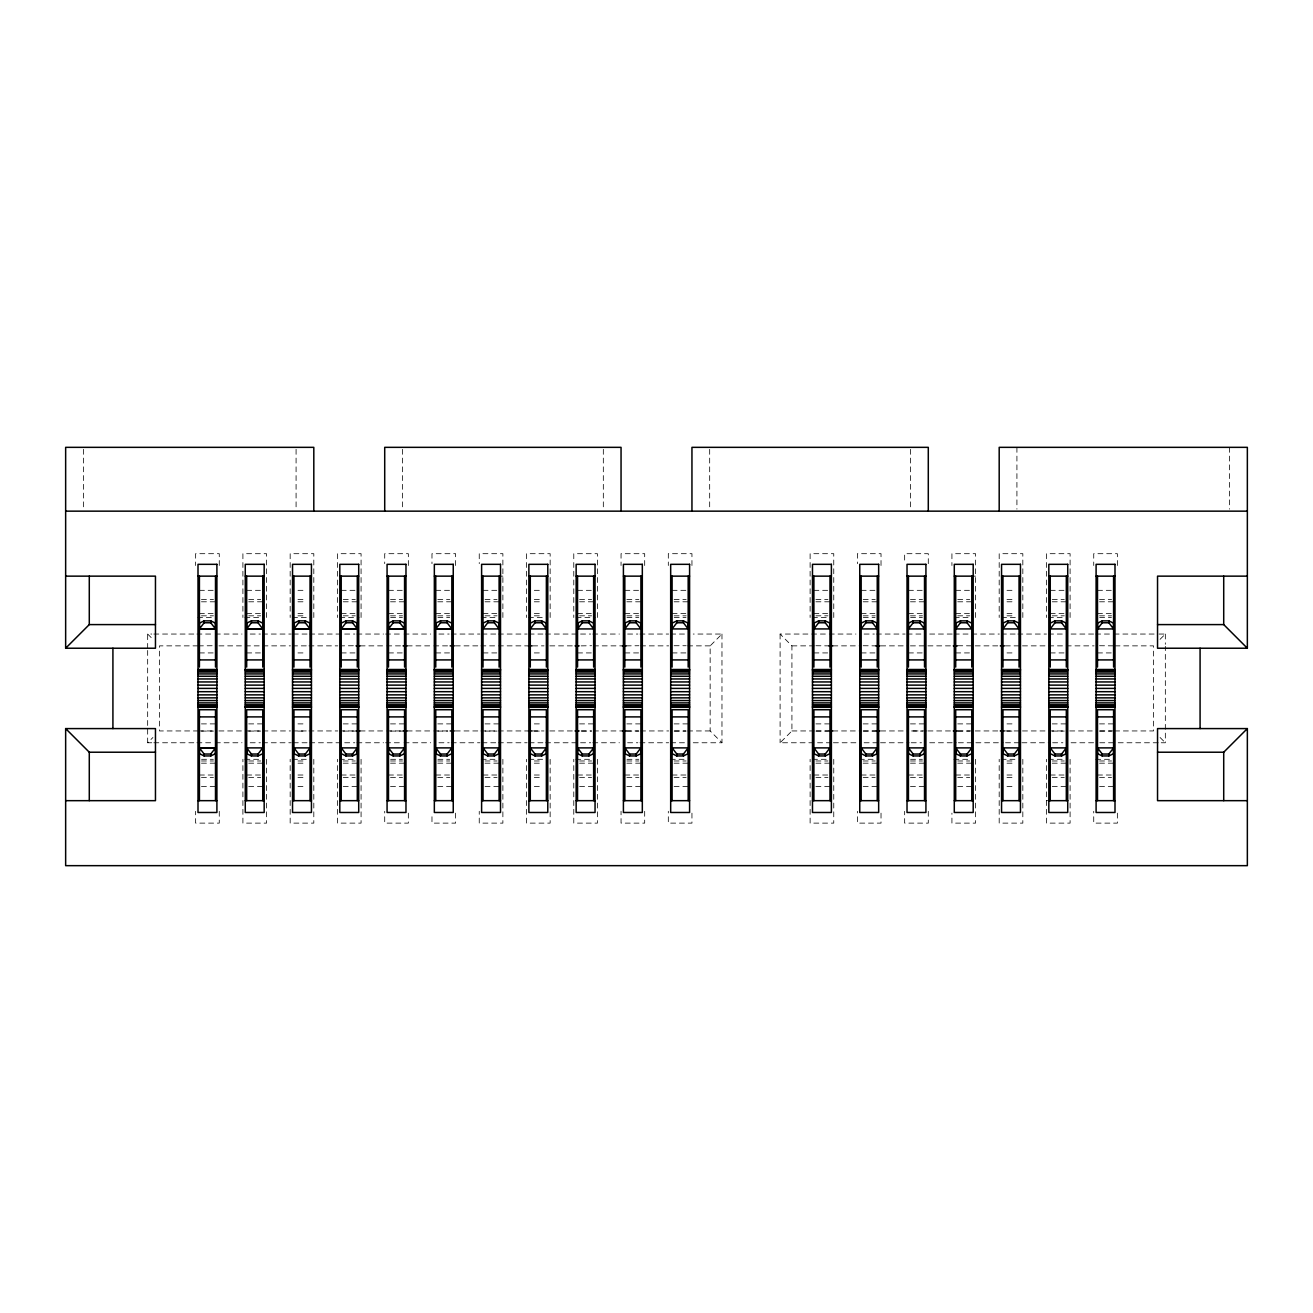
<?xml version="1.0" encoding="UTF-8"?>
<svg xmlns="http://www.w3.org/2000/svg" width="1313" height="1313" viewBox="0 0 1313 1313"><rect width="100%" height="100%" fill="white"/><g stroke="black" fill="none" stroke-linecap="round" stroke-linejoin="round"><path stroke-width="0.75" stroke-dasharray="5 3.75" d="M151.766 742.764L147.663 742.764L152.915 737.512M693.248 742.764L721.969 742.764L710.152 730.947L710.152 645.865L721.969 634.048L693.248 634.048M831.326 742.764L780.103 742.764L791.92 730.947L791.92 645.865L780.103 634.048L827.239 634.048M1160.085 639.3L1165.337 634.048L1157.147 634.048M500.516 576.144L502.879 576.144M973.196 576.144L975.559 576.144M199.412 590.325L213.477 590.325M246.68 590.325L260.745 590.325M297.969 590.325L306.011 590.325M341.216 590.325L355.281 590.325M388.484 590.325L402.549 590.325M435.752 590.325L449.817 590.325M483.02 590.325L497.085 590.325M534.309 590.325L542.351 590.325M577.556 590.325L591.621 590.325M624.824 590.325L638.889 590.325M672.092 590.325L686.157 590.325M813.896 590.325L827.961 590.325M861.164 590.325L875.229 590.325M908.432 590.325L922.497 590.325M955.7 590.325L969.765 590.325M1006.989 590.325L1015.031 590.325M1050.236 590.325L1064.301 590.325M1097.504 590.325L1111.569 590.325M201.431 599.45L213.477 599.45M248.699 599.45L260.745 599.45M297.969 599.45L306.011 599.45M343.235 599.45L355.281 599.45M390.503 599.45L402.549 599.45M437.771 599.45L449.817 599.45M485.039 599.45L497.085 599.45M534.309 599.45L542.351 599.45M579.575 599.45L591.621 599.45M626.843 599.45L638.889 599.45M674.111 599.45L686.157 599.45M815.915 599.45L827.961 599.45M863.183 599.45L875.229 599.45M910.451 599.45L922.497 599.45M957.719 599.45L969.765 599.45M1006.989 599.45L1015.031 599.45M1052.255 599.45L1064.301 599.45M1099.523 599.45L1111.569 599.45M201.431 601.797L215.496 601.797M248.699 601.797L262.764 601.797M297.969 601.797L306.011 601.797M343.235 601.797L357.3 601.797M390.503 601.797L404.568 601.797M437.771 601.797L451.836 601.797M485.039 601.797L499.104 601.797M534.309 601.797L542.351 601.797M579.575 601.797L593.64 601.797M626.843 601.797L640.908 601.797M674.111 601.797L688.176 601.797M815.915 601.797L829.98 601.797M863.183 601.797L877.248 601.797M910.451 601.797L924.516 601.797M957.719 601.797L971.784 601.797M1006.989 601.797L1015.031 601.797M1052.255 601.797L1066.32 601.797M1099.523 601.797L1113.588 601.797M199.412 613.631L213.477 613.631M246.68 613.631L260.745 613.631M297.969 613.631L306.011 613.631M341.216 613.631L355.281 613.631M388.484 613.631L402.549 613.631M435.752 613.631L449.817 613.631M483.02 613.631L497.085 613.631M534.309 613.631L542.351 613.631M577.556 613.631L591.621 613.631M624.824 613.631L638.889 613.631M672.092 613.631L686.157 613.631M813.896 613.631L827.961 613.631M861.164 613.631L875.229 613.631M908.432 613.631L922.497 613.631M955.7 613.631L969.765 613.631M1006.989 613.631L1015.031 613.631M1050.236 613.631L1064.301 613.631M1097.504 613.631L1111.569 613.631M201.431 615.83L213.477 615.83M248.699 615.83L260.745 615.83M297.969 615.83L306.011 615.83M343.235 615.83L355.281 615.83M390.503 615.83L402.549 615.83M437.771 615.83L449.817 615.83M485.039 615.83L497.085 615.83M534.309 615.83L542.351 615.83M579.575 615.83L591.621 615.83M626.843 615.83L638.889 615.83M674.111 615.83L686.157 615.83M815.915 615.83L827.961 615.83M863.183 615.83L875.229 615.83M910.451 615.83L922.497 615.83M957.719 615.83L969.765 615.83M1006.989 615.83L1015.031 615.83M1052.255 615.83L1064.301 615.83M1099.523 615.83L1111.569 615.83M197.607 617.504L213.363 617.504M244.874 617.504L260.631 617.504M292.536 617.504L311.838 617.504M339.804 617.504L359.106 617.504M390.618 617.504L402.435 617.504M437.886 617.504L449.703 617.504M481.214 617.504L496.971 617.504M528.483 617.504L544.009 617.504M576.144 617.504L595.446 617.504M626.957 617.504L638.774 617.504M674.226 617.504L686.043 617.504M812.484 617.504L831.786 617.504M863.298 617.504L875.115 617.504M910.565 617.504L922.383 617.504M954.288 617.504L969.65 617.504M1001.556 617.504L1016.689 617.504M1048.43 617.504L1064.187 617.504M1099.638 617.504L1111.455 617.504M147.663 648.409L147.663 634.048L151.766 634.048M153.818 634.048L194.833 634.048M196.884 634.048L213.297 634.048M215.348 634.048L242.002 634.048M250.209 634.048L260.466 634.048M262.518 634.048L291.24 634.048M293.291 634.048L307.652 634.048M309.704 634.048L354.822 634.048M356.873 634.048L383.544 634.048M385.579 634.048L401.991 634.048M404.043 634.048L430.713 634.048M438.919 634.048L449.177 634.048M451.229 634.048L479.934 634.048M481.986 634.048L496.347 634.048M498.398 634.048L527.12 634.048M529.155 634.048L543.516 634.048M545.568 634.048L590.702 634.048M592.754 634.048L619.408 634.048M627.614 634.048L637.872 634.048M639.923 634.048L668.645 634.048M670.697 634.048L685.041 634.048M829.291 634.048L855.928 634.048M864.118 634.048L874.36 634.048M876.411 634.048L905.1 634.048M907.152 634.048L921.496 634.048M929.686 634.048L952.237 634.048M954.288 634.048L999.357 634.048M1001.409 634.048L1015.753 634.048M1017.805 634.048L1046.494 634.048M1048.545 634.048L1062.89 634.048M1071.08 634.048L1093.614 634.048M1095.666 634.048L1112.062 634.048M1114.113 634.048L1155.095 634.048M198 645.865L159.48 645.865L159.48 730.947L198 730.947M198.378 645.865L213.477 645.733M218.926 645.865L243.414 645.865M245.449 645.865L290.518 645.865M292.536 645.865L307.669 645.865M308.916 645.865L337.786 645.865M339.624 645.865L355.281 645.733M360.09 645.865L385.054 645.865M386.711 645.865L403.091 645.865M407.178 645.865L432.322 645.865M433.782 645.865L448.127 645.865M455.266 645.865L479.59 645.865M480.87 645.865L526.858 645.865M532.651 645.865L544.009 645.865M549.802 645.865L572.993 645.865M581.183 645.865L591.621 645.733M593.46 645.865L621.394 645.865M626.219 645.865L638.889 645.733M640.547 645.865L668.662 645.865M674.111 645.733L686.157 645.733M687.635 645.865L710.152 645.865M791.92 645.865L814.388 645.865M815.915 645.733L828.7 645.865M832.787 645.865L861.377 645.865M863.183 645.733L875.689 645.865M880.678 645.865L908.366 645.865M910.418 645.865L926.765 645.865M927.946 645.865L954.288 645.865M957.719 645.733L973.737 645.865M975.214 645.865L1000.309 645.865M1005.331 645.865L1020.726 645.865M1022.482 645.865L1094.074 645.865M1099.523 645.733L1114.704 645.865M1115 645.865L1153.52 645.865L1153.52 730.947L1115 730.947M199.412 652.922L213.477 652.922M246.68 652.922L260.745 652.922M297.969 652.922L306.011 652.922M341.216 652.922L355.281 652.922M388.484 652.922L402.549 652.922M435.752 652.922L449.817 652.922M483.02 652.922L497.085 652.922M534.309 652.922L542.351 652.922M577.556 652.922L591.621 652.922M624.824 652.922L638.889 652.922M672.092 652.922L686.157 652.922M813.896 652.922L827.961 652.922M861.164 652.922L875.229 652.922M908.432 652.922L922.497 652.922M955.7 652.922L969.765 652.922M1006.989 652.922L1015.031 652.922M1050.236 652.922L1064.301 652.922M1097.504 652.922L1111.569 652.922M201.431 723.89L215.496 723.89M248.699 723.89L262.764 723.89M297.969 723.89L306.011 723.89M343.235 723.89L357.3 723.89M390.503 723.89L404.568 723.89M437.771 723.89L451.836 723.89M485.039 723.89L499.104 723.89M534.309 723.89L542.351 723.89M579.575 723.89L593.64 723.89M626.843 723.89L640.908 723.89M674.111 723.89L688.176 723.89M815.915 723.89L829.98 723.89M863.183 723.89L877.248 723.89M910.451 723.89L924.516 723.89M957.719 723.89L971.784 723.89M1006.989 723.89L1015.031 723.89M1052.255 723.89L1066.32 723.89M1099.523 723.89L1113.588 723.89M198.378 730.947L213.133 730.947M218.926 730.947L243.414 730.947M245.449 730.947L290.518 730.947M292.536 730.947L307.669 730.947M308.916 730.947L337.786 730.947M339.624 730.947L354.937 730.947M360.09 730.947L385.054 730.947M386.711 730.947L403.091 730.947M407.178 730.947L432.322 730.947M433.782 730.947L448.127 730.947M455.266 730.947L479.59 730.947M480.87 730.947L526.858 730.947M532.651 730.947L544.009 730.947M549.802 730.947L572.993 730.947M581.183 730.947L591.424 730.947M593.46 730.947L621.394 730.947M626.219 730.947L638.545 730.947M640.547 730.947L668.662 730.947M674.455 730.947L685.813 730.947M687.635 730.947L710.152 730.947M791.92 730.947L814.388 730.947M816.259 730.947L828.7 730.947M832.787 730.947L861.377 730.947M863.429 730.947L875.689 730.947M880.678 730.947L908.366 730.947M926.765 730.947L910.418 730.947L922.497 731.078M927.946 730.947L952.27 730.947M958.063 730.947L973.737 730.947M975.214 730.947L1000.309 730.947M1005.331 730.947L1020.726 730.947M1022.482 730.947L1067.715 730.947M1069.75 730.947L1094.074 730.947M1099.867 730.947L1114.704 730.947M201.431 731.078L213.477 731.078M248.699 731.078L260.745 731.078M297.969 731.078L306.011 731.078M343.235 731.078L355.281 731.078M390.503 731.078L402.549 731.078M437.771 731.078L447.815 731.078M485.039 731.078L497.085 731.078M534.309 731.078L542.351 731.078M581.577 731.078L591.621 731.078M626.843 731.078L638.889 731.078M674.111 731.078L686.157 731.078M815.915 731.078L827.961 731.078M863.183 731.078L875.229 731.078M957.719 731.078L969.765 731.078M1006.989 731.078L1015.031 731.078M1052.255 731.078L1064.301 731.078M1099.523 731.078L1111.569 731.078M153.818 742.764L194.833 742.764M196.884 742.764L213.297 742.764M215.348 742.764L242.002 742.764M250.209 742.764L260.466 742.764M262.518 742.764L291.24 742.764M293.291 742.764L307.652 742.764M309.704 742.764L354.822 742.764M356.873 742.764L383.544 742.764M385.579 742.764L401.991 742.764M404.043 742.764L430.713 742.764M438.919 742.764L449.177 742.764M451.229 742.764L479.934 742.764M481.986 742.764L496.347 742.764M498.398 742.764L527.12 742.764M529.155 742.764L543.516 742.764M545.568 742.764L590.702 742.764M592.754 742.764L619.408 742.764M627.614 742.764L637.872 742.764M639.923 742.764L668.645 742.764M670.697 742.764L685.041 742.764M833.378 742.764L855.928 742.764M864.118 742.764L878.463 742.764M880.514 742.764L909.203 742.764M911.255 742.764L921.496 742.764M929.686 742.764L956.324 742.764M958.375 742.764L1003.46 742.764M1005.512 742.764L1019.856 742.764M1021.908 742.764L1050.597 742.764M1052.632 742.764L1062.89 742.764M1071.08 742.764L1097.717 742.764M1099.769 742.764L1116.165 742.764M1118.216 742.764L1159.198 742.764M1161.234 742.764L1165.337 742.764L1165.337 646.357M201.546 759.308L213.363 759.308M244.874 759.308L260.631 759.308M292.536 759.308L307.899 759.308M339.411 759.308L355.167 759.308M390.618 759.308L402.435 759.308M437.886 759.308L449.703 759.308M481.214 759.308L496.971 759.308M528.876 759.308L544.009 759.308M575.751 759.308L591.506 759.308M626.957 759.308L638.774 759.308M670.287 759.308L686.043 759.308M812.484 759.308L827.846 759.308M859.359 759.308L875.115 759.308M910.565 759.308L922.383 759.308M953.895 759.308L969.65 759.308M1001.163 759.308L1016.689 759.308M1048.43 759.308L1064.187 759.308M1095.699 759.308L1111.455 759.308M201.431 760.982L213.477 760.982M248.699 760.982L260.745 760.982M297.969 760.982L306.011 760.982M343.235 760.982L355.281 760.982M390.503 760.982L402.549 760.982M437.771 760.982L449.817 760.982M485.039 760.982L497.085 760.982M534.309 760.982L542.351 760.982M579.575 760.982L591.621 760.982M626.843 760.982L638.889 760.982M674.111 760.982L686.157 760.982M815.915 760.982L827.961 760.982M863.183 760.982L875.229 760.982M910.451 760.982L922.497 760.982M957.719 760.982L969.765 760.982M1006.989 760.982L1015.031 760.982M1052.255 760.982L1064.301 760.982M1099.523 760.982L1111.569 760.982M201.431 763.181L215.496 763.181M248.699 763.181L262.764 763.181M297.969 763.181L306.011 763.181M343.235 763.181L357.3 763.181M390.503 763.181L404.568 763.181M437.771 763.181L451.836 763.181M485.039 763.181L499.104 763.181M534.309 763.181L542.351 763.181M579.575 763.181L593.64 763.181M626.843 763.181L640.908 763.181M674.111 763.181L688.176 763.181M815.915 763.181L829.98 763.181M863.183 763.181L877.248 763.181M910.451 763.181L924.516 763.181M957.719 763.181L971.784 763.181M1006.989 763.181L1015.031 763.181M1052.255 763.181L1066.32 763.181M1099.523 763.181L1113.588 763.181M199.412 775.015L213.477 775.015M246.68 775.015L260.745 775.015M297.969 775.015L306.011 775.015M341.216 775.015L355.281 775.015M388.484 775.015L402.549 775.015M435.752 775.015L449.817 775.015M483.02 775.015L497.085 775.015M534.309 775.015L542.351 775.015M577.556 775.015L591.621 775.015M624.824 775.015L638.889 775.015M672.092 775.015L686.157 775.015M813.896 775.015L827.961 775.015M861.164 775.015L875.229 775.015M908.432 775.015L922.497 775.015M955.7 775.015L969.765 775.015M1006.989 775.015L1015.031 775.015M1050.236 775.015L1064.301 775.015M1097.504 775.015L1111.569 775.015M201.431 777.362L213.477 777.362M248.699 777.362L260.745 777.362M297.969 777.362L306.011 777.362M343.235 777.362L355.281 777.362M390.503 777.362L402.549 777.362M437.771 777.362L449.817 777.362M485.039 777.362L497.085 777.362M534.309 777.362L542.351 777.362M579.575 777.362L591.621 777.362M626.843 777.362L638.889 777.362M674.111 777.362L686.157 777.362M815.915 777.362L827.961 777.362M863.183 777.362L875.229 777.362M910.451 777.362L922.497 777.362M957.719 777.362L969.765 777.362M1006.989 777.362L1015.031 777.362M1052.255 777.362L1064.301 777.362M1099.523 777.362L1111.569 777.362M201.431 786.487L215.496 786.487M248.699 786.487L262.764 786.487M297.969 786.487L306.011 786.487M343.235 786.487L357.3 786.487M390.503 786.487L404.568 786.487M437.771 786.487L451.836 786.487M485.039 786.487L499.104 786.487M534.309 786.487L542.351 786.487M579.575 786.487L593.64 786.487M626.843 786.487L640.908 786.487M674.111 786.487L688.176 786.487M815.915 786.487L829.98 786.487M863.183 786.487L877.248 786.487M910.451 786.487L924.516 786.487M957.719 786.487L971.784 786.487M1006.989 786.487L1015.031 786.487M1052.255 786.487L1066.32 786.487M1099.523 786.487L1113.588 786.487M1046.461 800.667L1048.824 800.667M1160.085 737.512L1165.337 742.764M147.663 634.048L152.915 639.3M1229.625 447.339L1229.625 509.149M1165.337 634.048L1165.337 644.306M1117.363 565.509L1117.363 553.692L1093.729 553.692L1093.729 565.509M1117.363 813.141L1117.363 823.12L1093.729 823.12L1093.729 811.303M1070.095 617.504L1070.095 553.692L1046.461 553.692L1046.461 617.504M1070.095 759.308L1070.095 823.12L1046.461 823.12L1046.461 759.308M1022.827 617.504L1022.827 553.692L999.193 553.692L999.193 617.504M1022.827 759.308L1022.827 823.12L999.193 823.12L999.193 759.308M1016.919 447.339L1016.919 509.149M975.559 617.504L975.559 553.692L951.925 553.692L951.925 565.509M975.559 759.308L975.559 823.12L951.925 823.12L951.925 813.141M928.291 563.654L928.291 553.692L904.657 553.692L904.657 563.654M928.291 811.303L928.291 823.12L904.657 823.12L904.657 811.303M910.565 449.325L910.565 509.149M881.023 565.509L881.023 553.692L857.389 553.692L857.389 563.654M881.023 813.141L881.023 823.12L857.389 823.12L857.389 811.303M833.755 617.504L833.755 553.692L810.121 553.692L810.121 617.504M833.755 759.308L833.755 823.12L810.121 823.12L810.121 759.308M780.103 634.048L780.103 742.764M721.969 634.048L721.969 742.764M709.677 449.325L709.677 509.149M691.951 565.509L691.951 553.692L668.317 553.692L668.317 565.509M691.951 813.141L691.951 823.12L668.317 823.12L668.317 811.303M644.683 565.509L644.683 553.692L621.049 553.692L621.049 565.509M644.683 811.303L644.683 823.12L621.049 823.12L621.049 811.303M603.324 449.325L603.324 509.149M597.415 617.504L597.415 553.692L573.781 553.692L573.781 617.504M597.415 759.308L597.415 823.12L573.781 823.12L573.781 759.308M550.147 617.504L550.147 553.692L526.513 553.692L526.513 617.504M550.147 759.308L550.147 823.12L526.513 823.12L526.513 759.308M502.879 617.504L502.879 553.692L479.245 553.692L479.245 563.654M502.879 759.308L502.879 823.12L479.245 823.12L479.245 811.303M455.611 565.509L455.611 553.692L431.977 553.692L431.977 563.654M455.611 813.141L455.611 823.12L431.977 823.12L431.977 813.141M408.343 565.509L408.343 553.692L384.709 553.692L384.709 563.654M408.343 813.141L408.343 823.12L384.709 823.12L384.709 811.303M402.435 449.325L402.435 509.149M361.075 617.504L361.075 553.692L337.441 553.692L337.441 617.504M361.075 759.308L361.075 823.12L337.441 823.12L337.441 759.308M313.807 617.504L313.807 553.692L290.173 553.692L290.173 617.504M313.807 759.308L313.807 823.12L290.173 823.12L290.173 759.308M296.082 449.325L296.082 509.149M266.539 617.504L266.539 553.692L242.905 553.692L242.905 617.504M266.539 759.308L266.539 823.12L242.905 823.12L242.905 759.308M219.271 565.509L219.271 553.692L195.637 553.692L195.637 565.509M219.271 811.303L219.271 823.12L195.637 823.12L195.637 811.303M147.663 650.46L147.663 742.764M83.376 449.325L83.376 509.149"/><path stroke-width="1.5" d="M262.764 747.885L262.748 753.646L258.037 755.943L251.407 755.943L246.696 753.646L246.68 747.885L262.748 747.885L258.037 754.039L258.037 755.943M310.032 747.885L310.016 753.646L305.305 755.943L298.675 755.943L293.964 753.646L293.964 747.885L310.016 747.885L305.305 754.039L305.305 755.943M352.573 620.868L352.573 622.772L357.284 628.927L341.232 628.927L341.232 623.166L345.943 620.868L352.573 620.868L357.284 623.166L357.3 628.927L341.216 628.927L341.232 623.166M357.284 753.646L357.284 747.885L341.216 747.885L341.232 753.646L345.943 755.943L352.573 755.943L357.284 753.646L357.3 747.885L352.573 754.039L352.573 755.943M404.568 747.885L404.552 753.646L399.841 755.943L393.211 755.943L388.5 753.646L388.5 747.885L404.552 747.885L399.841 754.039L399.841 755.943M451.836 747.885L451.82 753.646L447.109 755.943L440.479 755.943L435.768 753.646L435.768 747.885L451.82 747.885L447.109 754.039L447.109 755.943M483.036 628.927L483.036 623.166L487.747 620.868L494.377 620.868L499.088 623.166L499.104 628.927L483.02 628.927L487.747 622.772L487.747 620.868M499.104 747.885L499.088 753.646L494.377 755.943L487.747 755.943L483.036 753.646L483.02 747.885L499.088 747.885L494.377 754.039L494.377 755.943M530.304 628.927L530.304 623.166L535.015 620.868L541.645 620.868L546.356 623.166L546.372 628.927L530.288 628.927L535.015 622.772L535.015 620.868M546.372 747.885L546.356 753.646L541.645 755.943L535.015 755.943L530.304 753.646L530.304 747.885L546.356 747.885L541.645 754.039L541.645 755.943M577.572 623.166L577.556 628.927L593.64 628.927L593.624 623.166L588.913 620.868L582.283 620.868L577.572 623.166L577.572 628.927L582.283 622.772L582.283 620.868M593.624 753.646L593.624 747.885L577.556 747.885L577.572 753.646L582.283 755.943L588.913 755.943L593.624 753.646L593.64 747.885L588.913 754.039L588.913 755.943M624.84 628.927L624.84 623.166L629.551 620.868L636.181 620.868L640.892 623.166L640.908 628.927L624.824 628.927L629.551 622.772L629.551 620.868M640.908 747.885L640.892 753.646L636.181 755.943L629.551 755.943L624.84 753.646L624.84 747.885L640.892 747.885L636.181 754.039L636.181 755.943M672.108 628.927L672.108 623.166L676.819 620.868L683.449 620.868L688.16 623.166L688.176 628.927L672.092 628.927L676.819 622.772L676.819 620.868M688.176 747.885L688.16 753.646L683.449 755.943L676.819 755.943L672.108 753.646L672.108 747.885L688.16 747.885L683.449 754.039L683.449 755.943M813.912 623.166L813.896 628.927L829.98 628.927L829.964 623.166L825.253 620.868L818.623 620.868L813.912 623.166L813.912 628.927L818.623 622.772L818.623 620.868M829.964 753.646L829.964 747.885L813.896 747.885L813.912 753.646L818.623 755.943L825.253 755.943L829.964 753.646L829.98 747.885L825.253 754.039L825.253 755.943M861.18 628.927L861.18 623.166L865.891 620.868L872.521 620.868L877.232 623.166L877.248 628.927L861.164 628.927L865.891 622.772L865.891 620.868M877.248 747.885L877.232 753.646L872.521 755.943L865.891 755.943L861.18 753.646L861.18 747.885L877.232 747.885L872.521 754.039L872.521 755.943M908.448 628.927L908.448 623.166L913.159 620.868L919.789 620.868L924.5 623.166L924.516 628.927L908.432 628.927L913.159 622.772L913.159 620.868M924.516 747.885L924.5 753.646L919.789 755.943L913.159 755.943L908.448 753.646L908.448 747.885L924.5 747.885L919.789 754.039L919.789 755.943M955.716 628.927L955.716 623.166L960.427 620.868L967.057 620.868L971.768 623.166L971.784 628.927L955.7 628.927L960.427 622.772L960.427 620.868M971.784 747.885L971.768 753.646L967.057 755.943L960.427 755.943L955.716 753.646L955.7 747.885L971.768 747.885L967.057 754.039L967.057 755.943M1002.984 628.927L1002.984 623.166L1007.695 620.868L1014.325 620.868L1019.036 623.166L1019.052 628.927L1002.968 628.927L1007.695 622.772L1007.695 620.868M1019.052 747.885L1019.036 753.646L1014.325 755.943L1007.695 755.943L1002.984 753.646L1002.984 747.885L1019.036 747.885L1014.325 754.039L1014.325 755.943M1050.252 623.166L1050.236 628.927L1066.32 628.927L1066.304 623.166L1061.593 620.868L1054.963 620.868L1050.252 623.166L1050.252 628.927L1054.963 622.772L1054.963 620.868M1066.304 753.646L1066.304 747.885L1050.236 747.885L1050.252 753.646L1054.963 755.943L1061.593 755.943L1066.304 753.646L1066.32 747.885L1061.593 754.039L1061.593 755.943M1097.52 628.927L1097.52 623.166L1102.231 620.868L1108.861 620.868L1113.572 623.166L1113.588 628.927L1097.504 628.927L1102.231 622.772L1102.231 620.868M1113.588 747.885L1113.572 753.646L1108.861 755.943L1102.231 755.943L1097.52 753.646L1097.52 747.885L1113.572 747.885L1108.861 754.039L1108.861 755.943M204.139 620.868L204.139 622.772L199.428 628.927L215.496 628.927L215.48 623.166L210.769 620.868L204.139 620.868L199.428 623.166L199.428 628.927L215.496 628.927L210.769 622.772L210.769 620.868M251.407 620.868L251.407 622.772L246.696 628.927L262.764 628.927L262.748 623.166L258.037 620.868L251.407 620.868L246.696 623.166L246.696 628.927L262.764 628.927L262.748 623.166M298.675 620.868L298.675 622.772L293.964 628.927L310.032 628.927L310.016 623.166L305.305 620.868L298.675 620.868L293.964 623.166L293.964 628.927L310.032 628.927L305.305 622.772L305.305 620.868M210.769 755.943L210.769 754.039L215.48 747.885L199.412 747.885L199.428 753.646L204.139 755.943L210.769 755.943L215.48 753.646L215.496 747.885L199.412 747.885L204.139 754.039L204.139 755.943M341.232 628.927L345.943 622.772L345.943 620.868M393.211 620.868L393.211 622.772L388.5 628.927L404.568 628.927L404.552 623.166L399.841 620.868L393.211 620.868L388.5 623.166L388.5 628.927L404.568 628.927L399.841 622.772L399.841 620.868M440.479 620.868L440.479 622.772L435.768 628.927L451.836 628.927L451.82 623.166L447.109 620.868L440.479 620.868L435.768 623.166L435.768 628.927L451.836 628.927L447.109 622.772L447.109 620.868M65.65 576.144L155.459 576.144L155.459 648.228L65.65 648.228L89.284 624.594L155.459 624.594M1157.541 752.218L1223.716 752.218L1247.35 728.584L1157.541 728.584L1157.541 800.667L1247.35 800.667M65.65 511.151L1247.35 511.151M198 576.144L216.908 576.144M245.268 576.144L264.176 576.144M292.536 576.144L311.444 576.144M339.804 576.144L358.712 576.144M387.072 576.144L405.98 576.144M434.34 576.144L453.248 576.144M481.608 576.144L500.516 576.144M528.876 576.144L547.784 576.144M576.144 576.144L595.052 576.144M623.412 576.144L642.32 576.144M670.68 576.144L689.588 576.144M812.484 576.144L831.392 576.144M859.752 576.144L878.66 576.144M907.02 576.144L925.928 576.144M954.288 576.144L973.196 576.144M1001.556 576.144L1020.464 576.144M1048.824 576.144L1067.732 576.144M1096.092 576.144L1115 576.144M1247.35 576.144L1157.541 576.144L1157.541 648.228L1247.35 648.228L1247.35 447.339L999.193 447.339L999.193 511.151M204.139 622.772L210.769 622.772M251.407 622.772L258.037 622.772L262.748 628.927M298.675 622.772L305.305 622.772M345.943 622.772L352.573 622.772M393.211 622.772L399.841 622.772M440.479 622.772L447.109 622.772M487.747 622.772L494.377 622.772L499.088 628.927L499.088 623.166M535.015 622.772L541.645 622.772L546.356 628.927M582.283 622.772L588.913 622.772L593.624 628.927M629.551 622.772L636.181 622.772L640.892 628.927M676.819 622.772L683.449 622.772L688.16 628.927M818.623 622.772L825.253 622.772L829.964 628.927M865.891 622.772L872.521 622.772L877.232 628.927M913.159 622.772L919.789 622.772L924.5 628.927M960.427 622.772L967.057 622.772L971.768 628.927L971.768 623.166M1007.695 622.772L1014.325 622.772L1019.036 628.927M1054.963 622.772L1061.593 622.772L1066.304 628.927M1102.231 622.772L1108.861 622.772L1113.572 628.927M1157.541 624.594L1223.716 624.594L1247.35 648.228M356.004 645.865L360.09 645.865M403.091 645.865L407.178 645.865M450.162 645.865L454.265 645.865M527.957 645.865L532.044 645.865M575.045 645.865L579.131 645.865M622.116 645.865L626.219 645.865M828.7 645.865L832.787 645.865M875.689 645.865L879.776 645.865M953.32 645.865L957.407 645.865M1000.309 645.865L1004.396 645.865M199.412 659.914L215.496 659.914M246.68 659.914L262.764 659.914M293.948 659.914L310.032 659.914M341.216 659.914L357.3 659.914M388.484 659.914L404.568 659.914M435.752 659.914L451.836 659.914M483.02 659.914L499.104 659.914M530.288 659.914L546.372 659.914M577.556 659.914L593.64 659.914M624.824 659.914L640.908 659.914M672.092 659.914L688.176 659.914M813.896 659.914L829.98 659.914M861.164 659.914L877.248 659.914M908.432 659.914L924.516 659.914M955.7 659.914L971.784 659.914M1002.968 659.914L1019.052 659.914M1050.236 659.914L1066.32 659.914M1097.504 659.914L1113.588 659.914M198 669.499L216.908 669.499M245.268 669.499L264.176 669.499M292.536 669.499L311.444 669.499M339.804 669.499L358.712 669.499M387.072 669.499L405.98 669.499M434.34 669.499L453.248 669.499M481.608 669.499L500.516 669.499M528.876 669.499L547.784 669.499M576.144 669.499L595.052 669.499M623.412 669.499L642.32 669.499M670.68 669.499L689.588 669.499M812.484 669.499L831.392 669.499M859.752 669.499L878.66 669.499M907.02 669.499L925.928 669.499M954.288 669.499L973.196 669.499M1001.556 669.499L1020.464 669.499M1048.824 669.499L1067.732 669.499M1096.092 669.499L1115 669.499M198 669.794L216.908 669.794M245.268 669.794L264.176 669.794M292.536 669.794L311.444 669.794M339.804 669.794L358.712 669.794M387.072 669.794L405.98 669.794M434.34 669.794L453.248 669.794M481.608 669.794L500.516 669.794M528.876 669.794L547.784 669.794M576.144 669.794L595.052 669.794M623.412 669.794L642.32 669.794M670.68 669.794L689.588 669.794M812.484 669.794L831.392 669.794M859.752 669.794L878.66 669.794M907.02 669.794L925.928 669.794M954.288 669.794L973.196 669.794M1001.556 669.794L1020.464 669.794M1048.824 669.794L1067.732 669.794M1096.092 669.794L1115 669.794M198 670.631L216.908 670.631M245.268 670.631L264.176 670.631M292.536 670.631L311.444 670.631M339.804 670.631L358.712 670.631M387.072 670.631L405.98 670.631M434.34 670.631L453.248 670.631M481.608 670.631L500.516 670.631M528.876 670.631L547.784 670.631M576.144 670.631L595.052 670.631M623.412 670.631L642.32 670.631M670.68 670.631L689.588 670.631M812.484 670.631L831.392 670.631M859.752 670.631L878.66 670.631M907.02 670.631L925.928 670.631M954.288 670.631L973.196 670.631M1001.556 670.631L1020.464 670.631M1048.824 670.631L1067.732 670.631M1096.092 670.631L1115 670.631M198 672.026L216.908 672.026M245.268 672.026L264.176 672.026M292.536 672.026L311.444 672.026M339.804 672.026L358.712 672.026M387.072 672.026L405.98 672.026M434.34 672.026L453.248 672.026M481.608 672.026L500.516 672.026M528.876 672.026L547.784 672.026M576.144 672.026L595.052 672.026M623.412 672.026L642.32 672.026M670.68 672.026L689.588 672.026M812.484 672.026L831.392 672.026M859.752 672.026L878.66 672.026M907.02 672.026L925.928 672.026M954.288 672.026L973.196 672.026M1001.556 672.026L1020.464 672.026M1048.824 672.026L1067.732 672.026M1096.092 672.026L1115 672.026M198 673.93L216.908 673.93M245.268 673.93L264.176 673.93M292.536 673.93L311.444 673.93M339.804 673.93L358.712 673.93M387.072 673.93L405.98 673.93M434.34 673.93L453.248 673.93M481.608 673.93L500.516 673.93M528.876 673.93L547.784 673.93M576.144 673.93L595.052 673.93M623.412 673.93L642.32 673.93M670.68 673.93L689.588 673.93M812.484 673.93L831.392 673.93M859.752 673.93L878.66 673.93M907.02 673.93L925.928 673.93M954.288 673.93L973.196 673.93M1001.556 673.93L1020.464 673.93M1048.824 673.93L1067.732 673.93M1096.092 673.93L1115 673.93M198 676.261L216.908 676.261M245.268 676.261L264.176 676.261M292.536 676.261L311.444 676.261M339.804 676.261L358.712 676.261M387.072 676.261L405.98 676.261M434.34 676.261L453.248 676.261M481.608 676.261L500.516 676.261M528.876 676.261L547.784 676.261M576.144 676.261L595.052 676.261M623.412 676.261L642.32 676.261M670.68 676.261L689.588 676.261M812.484 676.261L831.392 676.261M859.752 676.261L878.66 676.261M907.02 676.261L925.928 676.261M954.288 676.261L973.196 676.261M1001.556 676.261L1020.464 676.261M1048.824 676.261L1067.732 676.261M1096.092 676.261L1115 676.261M198 678.952L216.908 678.952M245.268 678.952L264.176 678.952M292.536 678.952L311.444 678.952M339.804 678.952L358.712 678.952M387.072 678.952L405.98 678.952M434.34 678.952L453.248 678.952M481.608 678.952L500.516 678.952M528.876 678.952L547.784 678.952M576.144 678.952L595.052 678.952M623.412 678.952L642.32 678.952M670.68 678.952L689.588 678.952M812.484 678.952L831.392 678.952M859.752 678.952L878.66 678.952M907.02 678.952L925.928 678.952M954.288 678.952L973.196 678.952M1001.556 678.952L1020.464 678.952M1048.824 678.952L1067.732 678.952M1096.092 678.952L1115 678.952M198 681.939L216.908 681.939M245.268 681.939L264.176 681.939M292.536 681.939L311.444 681.939M339.804 681.939L358.712 681.939M387.072 681.939L405.98 681.939M434.34 681.939L453.248 681.939M481.608 681.939L500.516 681.939M528.876 681.939L547.784 681.939M576.144 681.939L595.052 681.939M623.412 681.939L642.32 681.939M670.68 681.939L689.588 681.939M812.484 681.939L831.392 681.939M859.752 681.939L878.66 681.939M907.02 681.939L925.928 681.939M954.288 681.939L973.196 681.939M1001.556 681.939L1020.464 681.939M1048.824 681.939L1067.732 681.939M1096.092 681.939L1115 681.939M198 685.123L216.908 685.123M245.268 685.123L264.176 685.123M292.536 685.123L311.444 685.123M339.804 685.123L358.712 685.123M387.072 685.123L405.98 685.123M434.34 685.123L453.248 685.123M481.608 685.123L500.516 685.123M528.876 685.123L547.784 685.123M576.144 685.123L595.052 685.123M623.412 685.123L642.32 685.123M670.68 685.123L689.588 685.123M812.484 685.123L831.392 685.123M859.752 685.123L878.66 685.123M907.02 685.123L925.928 685.123M954.288 685.123L973.196 685.123M1001.556 685.123L1020.464 685.123M1048.824 685.123L1067.732 685.123M1096.092 685.123L1115 685.123M198 688.406L216.908 688.406M245.268 688.406L264.176 688.406M292.536 688.406L311.444 688.406M339.804 688.406L358.712 688.406M387.072 688.406L405.98 688.406M434.34 688.406L453.248 688.406M481.608 688.406L500.516 688.406M528.876 688.406L547.784 688.406M576.144 688.406L595.052 688.406M623.412 688.406L642.32 688.406M670.68 688.406L689.588 688.406M812.484 688.406L831.392 688.406M859.752 688.406L878.66 688.406M907.02 688.406L925.928 688.406M954.288 688.406L973.196 688.406M1001.556 688.406L1020.464 688.406M1048.824 688.406L1067.732 688.406M1096.092 688.406L1115 688.406M198 691.688L216.908 691.688M245.268 691.688L264.176 691.688M292.536 691.688L311.444 691.688M339.804 691.688L358.712 691.688M387.072 691.688L405.98 691.688M434.34 691.688L453.248 691.688M481.608 691.688L500.516 691.688M528.876 691.688L547.784 691.688M576.144 691.688L595.052 691.688M623.412 691.688L642.32 691.688M670.68 691.688L689.588 691.688M812.484 691.688L831.392 691.688M859.752 691.688L878.66 691.688M907.02 691.688L925.928 691.688M954.288 691.688L973.196 691.688M1001.556 691.688L1020.464 691.688M1048.824 691.688L1067.732 691.688M1096.092 691.688L1115 691.688M198 694.872L216.908 694.872M245.268 694.872L264.176 694.872M292.536 694.872L311.444 694.872M339.804 694.872L358.712 694.872M387.072 694.872L405.98 694.872M434.34 694.872L453.248 694.872M481.608 694.872L500.516 694.872M528.876 694.872L547.784 694.872M576.144 694.872L595.052 694.872M623.412 694.872L642.32 694.872M670.68 694.872L689.588 694.872M812.484 694.872L831.392 694.872M859.752 694.872L878.66 694.872M907.02 694.872L925.928 694.872M954.288 694.872L973.196 694.872M1001.556 694.872L1020.464 694.872M1048.824 694.872L1067.732 694.872M1096.092 694.872L1115 694.872M198 697.86L216.908 697.86M245.268 697.86L264.176 697.86M292.536 697.86L311.444 697.86M339.804 697.86L358.712 697.86M387.072 697.86L405.98 697.86M434.34 697.86L453.248 697.86M481.608 697.86L500.516 697.86M528.876 697.86L547.784 697.86M576.144 697.86L595.052 697.86M623.412 697.86L642.32 697.86M670.68 697.86L689.588 697.86M812.484 697.86L831.392 697.86M859.752 697.86L878.66 697.86M907.02 697.86L925.928 697.86M954.288 697.86L973.196 697.86M1001.556 697.86L1020.464 697.86M1048.824 697.86L1067.732 697.86M1096.092 697.86L1115 697.86M198 700.551L216.908 700.551M245.268 700.551L264.176 700.551M292.536 700.551L311.444 700.551M339.804 700.551L358.712 700.551M387.072 700.551L405.98 700.551M434.34 700.551L453.248 700.551M481.608 700.551L500.516 700.551M528.876 700.551L547.784 700.551M576.144 700.551L595.052 700.551M623.412 700.551L642.32 700.551M670.68 700.551L689.588 700.551M812.484 700.551L831.392 700.551M859.752 700.551L878.66 700.551M907.02 700.551L925.928 700.551M954.288 700.551L973.196 700.551M1001.556 700.551L1020.464 700.551M1048.824 700.551L1067.732 700.551M1096.092 700.551L1115 700.551M198 702.882L216.908 702.882M245.268 702.882L264.176 702.882M292.536 702.882L311.444 702.882M339.804 702.882L358.712 702.882M387.072 702.882L405.98 702.882M434.34 702.882L453.248 702.882M481.608 702.882L500.516 702.882M528.876 702.882L547.784 702.882M576.144 702.882L595.052 702.882M623.412 702.882L642.32 702.882M670.68 702.882L689.588 702.882M812.484 702.882L831.392 702.882M859.752 702.882L878.66 702.882M907.02 702.882L925.928 702.882M954.288 702.882L973.196 702.882M1001.556 702.882L1020.464 702.882M1048.824 702.882L1067.732 702.882M1096.092 702.882L1115 702.882M198 704.786L216.908 704.786M245.268 704.786L264.176 704.786M292.536 704.786L311.444 704.786M339.804 704.786L358.712 704.786M387.072 704.786L405.98 704.786M434.34 704.786L453.248 704.786M481.608 704.786L500.516 704.786M528.876 704.786L547.784 704.786M576.144 704.786L595.052 704.786M623.412 704.786L642.32 704.786M670.68 704.786L689.588 704.786M812.484 704.786L831.392 704.786M859.752 704.786L878.66 704.786M907.02 704.786L925.928 704.786M954.288 704.786L973.196 704.786M1001.556 704.786L1020.464 704.786M1048.824 704.786L1067.732 704.786M1096.092 704.786L1115 704.786M198 706.181L216.908 706.181M245.268 706.181L264.176 706.181M292.536 706.181L311.444 706.181M339.804 706.181L358.712 706.181M387.072 706.181L405.98 706.181M434.34 706.181L453.248 706.181M481.608 706.181L500.516 706.181M528.876 706.181L547.784 706.181M576.144 706.181L595.052 706.181M623.412 706.181L642.32 706.181M670.68 706.181L689.588 706.181M812.484 706.181L831.392 706.181M859.752 706.181L878.66 706.181M907.02 706.181L925.928 706.181M954.288 706.181L973.196 706.181M1001.556 706.181L1020.464 706.181M1048.824 706.181L1067.732 706.181M1096.092 706.181L1115 706.181M198 707.018L216.908 707.018M245.268 707.018L264.176 707.018M292.536 707.018L311.444 707.018M339.804 707.018L358.712 707.018M387.072 707.018L405.98 707.018M434.34 707.018L453.248 707.018M481.608 707.018L500.516 707.018M528.876 707.018L547.784 707.018M576.144 707.018L595.052 707.018M623.412 707.018L642.32 707.018M670.68 707.018L689.588 707.018M812.484 707.018L831.392 707.018M859.752 707.018L878.66 707.018M907.02 707.018L925.928 707.018M954.288 707.018L973.196 707.018M1001.556 707.018L1020.464 707.018M1048.824 707.018L1067.732 707.018M1096.092 707.018L1115 707.018M198 707.313L216.908 707.313M245.268 707.313L264.176 707.313M292.536 707.313L311.444 707.313M339.804 707.313L358.712 707.313M387.072 707.313L405.98 707.313M434.34 707.313L453.248 707.313M481.608 707.313L500.516 707.313M528.876 707.313L547.784 707.313M576.144 707.313L595.052 707.313M623.412 707.313L642.32 707.313M670.68 707.313L689.588 707.313M812.484 707.313L831.392 707.313M859.752 707.313L878.66 707.313M907.02 707.313L925.928 707.313M954.288 707.313L973.196 707.313M1001.556 707.313L1020.464 707.313M1048.824 707.313L1067.732 707.313M1096.092 707.313L1115 707.313M199.412 716.898L215.496 716.898M246.68 716.898L262.764 716.898M293.948 716.898L310.032 716.898M341.216 716.898L357.3 716.898M388.484 716.898L404.568 716.898M435.752 716.898L451.836 716.898M483.02 716.898L499.104 716.898M530.288 716.898L546.372 716.898M577.556 716.898L593.64 716.898M624.824 716.898L640.908 716.898M672.092 716.898L688.176 716.898M813.896 716.898L829.98 716.898M861.164 716.898L877.248 716.898M908.432 716.898L924.516 716.898M955.7 716.898L971.784 716.898M1002.968 716.898L1019.052 716.898M1050.236 716.898L1066.32 716.898M1097.504 716.898L1113.588 716.898M1247.35 728.584L1247.35 865.661L65.65 865.661L65.65 728.584L155.459 728.584L155.459 800.667L65.65 800.667M356.004 730.947L360.09 730.947M403.091 730.947L407.178 730.947M450.162 730.947L454.265 730.947M527.957 730.947L532.044 730.947M575.045 730.947L579.131 730.947M622.116 730.947L626.219 730.947M828.7 730.947L832.787 730.947M875.689 730.947L879.776 730.947M953.32 730.947L957.407 730.947M1000.309 730.947L1004.396 730.947M65.65 728.584L89.284 752.218L155.459 752.218M204.139 754.039L210.769 754.039M246.696 753.646L246.696 747.885L251.407 754.039L258.037 754.039M293.964 747.885L298.675 754.039L305.305 754.039M341.232 747.885L345.943 754.039L352.573 754.039M388.5 747.885L393.211 754.039L399.841 754.039M435.768 747.885L440.479 754.039L447.109 754.039M483.036 753.646L483.036 747.885L487.747 754.039L494.377 754.039M530.304 747.885L535.015 754.039L541.645 754.039M577.572 747.885L582.283 754.039L588.913 754.039M624.84 747.885L629.551 754.039L636.181 754.039M672.108 747.885L676.819 754.039L683.449 754.039M813.912 747.885L818.623 754.039L825.253 754.039M861.18 747.885L865.891 754.039L872.521 754.039M908.448 747.885L913.159 754.039L919.789 754.039M955.716 753.646L955.716 747.885L960.427 754.039L967.057 754.039M1002.984 747.885L1007.695 754.039L1014.325 754.039M1050.252 747.885L1054.963 754.039L1061.593 754.039M1097.52 747.885L1102.231 754.039L1108.861 754.039M198 800.667L216.908 800.667M245.268 800.667L264.176 800.667M292.536 800.667L311.444 800.667M339.804 800.667L358.712 800.667M387.072 800.667L405.98 800.667M434.34 800.667L453.248 800.667M481.608 800.667L500.516 800.667M528.876 800.667L547.784 800.667M576.144 800.667L595.052 800.667M623.412 800.667L642.32 800.667M670.68 800.667L689.588 800.667M812.484 800.667L831.392 800.667M859.752 800.667L878.66 800.667M907.02 800.667L925.928 800.667M954.288 800.667L973.196 800.667M1001.556 800.667L1020.464 800.667M1048.824 800.667L1067.732 800.667M1096.092 800.667L1115 800.667M1223.716 576.144L1223.716 624.594M1223.716 752.218L1223.716 800.667M1200.082 648.228L1200.082 728.584M1113.588 576.144L1113.588 667.086M1113.588 800.667L1113.588 709.726L1097.504 709.726L1097.504 800.667M1108.861 620.868L1108.861 622.772M1102.231 754.039L1102.231 755.943M1097.504 576.144L1097.504 667.086M1066.32 576.144L1066.32 667.086M1066.32 800.667L1066.32 709.726L1050.236 709.726L1050.236 800.667M1061.593 620.868L1061.593 622.772M1054.963 754.039L1054.963 755.943M1050.236 576.144L1050.236 667.086M1019.052 576.144L1019.052 667.086M1019.052 800.667L1019.052 709.726L1002.968 709.726L1002.968 800.667M1014.325 620.868L1014.325 622.772M1007.695 754.039L1007.695 755.943M1002.968 576.144L1002.968 667.086M971.784 576.144L971.784 667.086M971.784 800.667L971.784 709.726L955.7 709.726L955.7 800.667M967.057 620.868L967.057 622.772M960.427 754.039L960.427 755.943M955.7 576.144L955.7 667.086M928.291 511.151L928.291 447.339L691.951 447.339L691.951 511.151M924.516 576.144L924.516 667.086M924.516 800.667L924.516 709.726L908.432 709.726L908.432 800.667M919.789 620.868L919.789 622.772M913.159 754.039L913.159 755.943M908.432 576.144L908.432 667.086M877.248 576.144L877.248 667.086M877.248 800.667L877.248 709.726L861.164 709.726L861.164 800.667M872.521 620.868L872.521 622.772M865.891 754.039L865.891 755.943M861.164 576.144L861.164 667.086M829.98 576.144L829.98 667.086M829.98 800.667L829.98 709.726L813.896 709.726L813.896 800.667M825.253 620.868L825.253 622.772M818.623 754.039L818.623 755.943M813.896 576.144L813.896 667.086M688.176 576.144L688.176 667.086M688.176 800.667L688.176 709.726L672.092 709.726L672.092 800.667M683.449 620.868L683.449 622.772M676.819 754.039L676.819 755.943M672.092 576.144L672.092 667.086M640.908 576.144L640.908 667.086M640.908 800.667L640.908 709.726L624.824 709.726L624.824 800.667M636.181 620.868L636.181 622.772M629.551 754.039L629.551 755.943M624.824 576.144L624.824 667.086M621.049 511.151L621.049 447.339L384.709 447.339L384.709 511.151M593.64 576.144L593.64 667.086M593.64 800.667L593.64 709.726L577.556 709.726L577.556 800.667M588.913 620.868L588.913 622.772M582.283 754.039L582.283 755.943M577.556 576.144L577.556 667.086M546.372 576.144L546.372 667.086M546.372 800.667L546.372 709.726L530.288 709.726L530.288 800.667M541.645 620.868L541.645 622.772M535.015 754.039L535.015 755.943M530.288 576.144L530.288 667.086M499.104 576.144L499.104 667.086M499.104 800.667L499.104 709.726L483.02 709.726L483.02 800.667M494.377 620.868L494.377 622.772M487.747 754.039L487.747 755.943M483.02 576.144L483.02 667.086M451.836 576.144L451.836 667.086M451.836 800.667L451.836 709.726L435.752 709.726L435.752 800.667M440.479 754.039L440.479 755.943M435.752 576.144L435.752 667.086M404.568 576.144L404.568 667.086M404.568 800.667L404.568 709.726L388.484 709.726L388.484 800.667M393.211 754.039L393.211 755.943M388.484 576.144L388.484 667.086M357.3 576.144L357.3 667.086M357.3 800.667L357.3 709.726L341.216 709.726L341.216 800.667M345.943 754.039L345.943 755.943M341.216 576.144L341.216 667.086M313.807 511.151L313.807 447.339L65.65 447.339L65.65 648.228M310.032 576.144L310.032 667.086M310.032 800.667L310.032 709.726L293.948 709.726L293.948 800.667M298.675 754.039L298.675 755.943M293.948 576.144L293.948 667.086M262.764 576.144L262.764 667.086M262.764 800.667L262.764 709.726L246.68 709.726L246.68 800.667M258.037 620.868L258.037 622.772M251.407 754.039L251.407 755.943M246.68 576.144L246.68 667.086M215.496 576.144L215.496 667.086M215.496 800.667L215.496 709.726L199.412 709.726L199.412 800.667M199.412 576.144L199.412 667.086M112.918 648.228L112.918 728.584M89.284 576.144L89.284 624.594M89.284 752.218L89.284 800.667M216.908 564.327L198 564.327L198 812.484L216.908 812.484L216.908 564.327M264.176 564.327L245.268 564.327L245.268 812.484L264.176 812.484L264.176 564.327M311.444 564.327L292.536 564.327L292.536 812.484L311.444 812.484L311.444 564.327M358.712 564.327L339.804 564.327L339.804 812.484L358.712 812.484L358.712 564.327M405.98 564.327L387.072 564.327L387.072 812.484L405.98 812.484L405.98 564.327M453.248 564.327L434.34 564.327L434.34 812.484L453.248 812.484L453.248 564.327M500.516 564.327L481.608 564.327L481.608 812.484L500.516 812.484L500.516 564.327M547.784 564.327L528.876 564.327L528.876 812.484L547.784 812.484L547.784 564.327M595.052 564.327L576.144 564.327L576.144 812.484L595.052 812.484L595.052 564.327M642.32 564.327L623.412 564.327L623.412 812.484L642.32 812.484L642.32 564.327M689.588 564.327L670.68 564.327L670.68 812.484L689.588 812.484L689.588 564.327M831.392 564.327L812.484 564.327L812.484 812.484L831.392 812.484L831.392 564.327M878.66 564.327L859.752 564.327L859.752 812.484L878.66 812.484L878.66 564.327M925.928 564.327L907.02 564.327L907.02 812.484L925.928 812.484L925.928 564.327M973.196 564.327L954.288 564.327L954.288 812.484L973.196 812.484L973.196 564.327M1020.464 564.327L1001.556 564.327L1001.556 812.484L1020.464 812.484L1020.464 564.327M1067.732 564.327L1048.824 564.327L1048.824 812.484L1067.732 812.484L1067.732 564.327M1115 564.327L1096.092 564.327L1096.092 812.484L1115 812.484L1115 564.327"/></g></svg>
